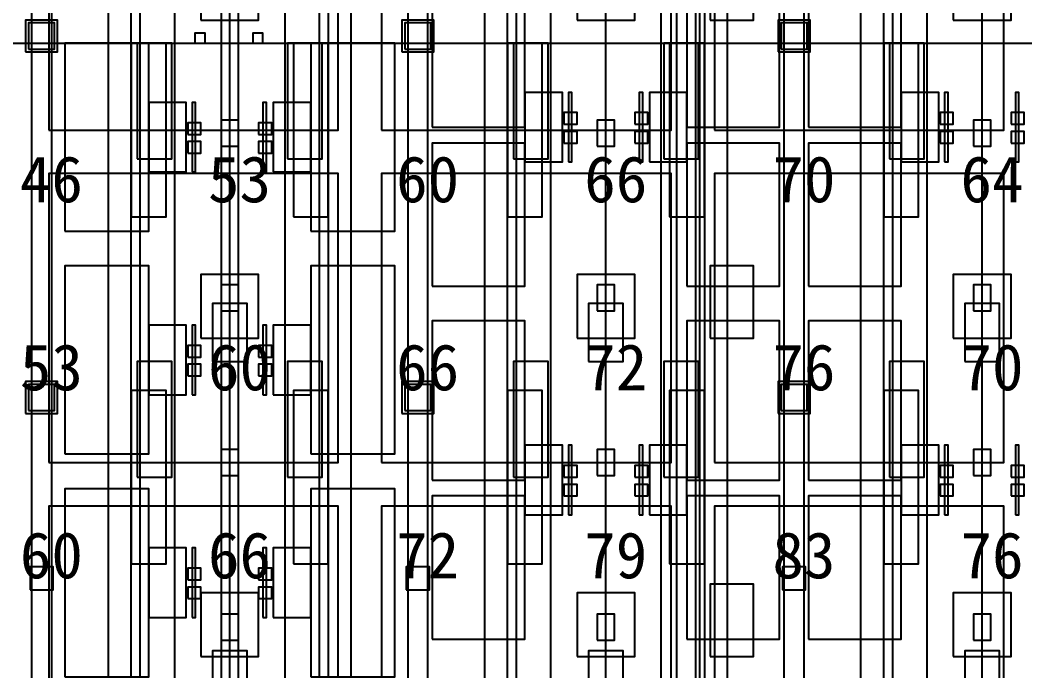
# Model space of a CAD drawing. Header units: metres. Extents: x -1640 to 1560, y -268 to 2338.
# Drawn here: x -425.49 to -390.77, y 2075.3 to 2097.8 of the extents above; entities that cross this region are included whole.
import ezdxf

# ---------------------------------------------------------------- set-up
doc = ezdxf.new("R2010")
doc.units = ezdxf.units.M
for name, color, linetype in [('1F_CHL', 4, 'Continuous'), ('1F_PUMP', 2, 'Continuous'), ('1F_SCR', 3, 'Continuous'), ('1F_STRUCT_COLUMN', 8, 'Continuous'), ('2F_CSF_LATERAL_RACK_CONCEPT', 9, 'Continuous'), ('2F_RFG', 5, 'Continuous'), ('2F_STRUCT_COLUMN', 8, 'Continuous'), ('2F_VMB', 6, 'Continuous'), ('3F_CLEANROOM_OVERHEAD_PIPE_DUCT_CONCEPT', 9, 'Continuous'), ('3F_CVD', 3, 'Continuous'), ('3F_EHS_EGRESS_DIST_M', 2, 'Continuous'), ('3F_FOUP', 5, 'Continuous'), ('3F_OHT', 9, 'Continuous'), ('3F_OHTV', 1, 'Continuous'), ('3F_PHOTO', 1, 'Continuous'), ('3F_STRUCT_COLUMN', 8, 'Continuous'), ('3F_TBAR', 6, 'Continuous'), ('4F_FFU', 1, 'Continuous'), ('4F_STRUCT_PLENUM_TRUSS_CONCEPT', 9, 'Continuous'), ('5F_CHL', 4, 'Continuous'), ('5F_PUMP', 2, 'Continuous'), ('5F_SCR', 3, 'Continuous'), ('5F_STRUCT_COLUMN', 8, 'Continuous'), ('6F_CSF_LATERAL_RACK_CONCEPT', 9, 'Continuous'), ('6F_RFG', 5, 'Continuous'), ('6F_STRUCT_COLUMN', 8, 'Continuous'), ('6F_VMB', 6, 'Continuous'), ('7F_CLEANROOM_OVERHEAD_PIPE_DUCT_CONCEPT', 9, 'Continuous'), ('7F_CVD', 3, 'Continuous'), ('7F_EHS_EGRESS_DIST_M', 2, 'Continuous'), ('7F_FOUP', 5, 'Continuous'), ('7F_OHT', 9, 'Continuous'), ('7F_OHTV', 1, 'Continuous'), ('7F_PHOTO', 1, 'Continuous'), ('7F_STRUCT_COLUMN', 8, 'Continuous'), ('7F_TBAR', 6, 'Continuous'), ('8F_FFU', 1, 'Continuous'), ('8F_STRUCT_PLENUM_TRUSS_CONCEPT', 9, 'Continuous'), ('EHS_GAS_SUPPLY', 3, 'Continuous'), ('EHS_PROCESS_EXHAUST', 1, 'Continuous'), ('EHS_TREATED_EXHAUST', 30, 'Continuous'), ('UTIL_GAS.SPEC_CONCEPT', 3, 'Continuous'), ('UTIL_PCW.R_CONCEPT', 1, 'Continuous'), ('UTIL_PCW.S_CONCEPT', 6, 'Continuous')]:
    doc.layers.add(name, color=color, linetype=linetype)

msp = doc.modelspace()

# ---------------------------------------------------------------- linework, layer by layer
at = {"layer": '1F_CHL'}
for points in [[(-401.65, 2097.8), (-400.15, 2097.8), (-400.15, 2100.3), (-401.65, 2100.3)], [(-401.65, 2086.8), (-400.15, 2086.8), (-400.15, 2089.3), (-401.65, 2089.3)], [(-401.65, 2075.8), (-400.15, 2075.8), (-400.15, 2078.3), (-401.65, 2078.3)]]:
    msp.add_lwpolyline(points, close=True, dxfattribs=at)
at = {"layer": '1F_PUMP'}
for points in [[(-421.45, 2093), (-420.25, 2093), (-420.25, 2097), (-421.45, 2097)], [(-416.25, 2093), (-415.05, 2093), (-415.05, 2097), (-416.25, 2097)], [(-408.45, 2093), (-407.25, 2093), (-407.25, 2097), (-408.45, 2097)], [(-403.25, 2093), (-402.05, 2093), (-402.05, 2097), (-403.25, 2097)], [(-395.45, 2093), (-394.25, 2093), (-394.25, 2097), (-395.45, 2097)], [(-421.45, 2082), (-420.25, 2082), (-420.25, 2086), (-421.45, 2086)], [(-416.25, 2082), (-415.05, 2082), (-415.05, 2086), (-416.25, 2086)], [(-408.45, 2082), (-407.25, 2082), (-407.25, 2086), (-408.45, 2086)], [(-403.25, 2082), (-402.05, 2082), (-402.05, 2086), (-403.25, 2086)], [(-395.45, 2082), (-394.25, 2082), (-394.25, 2086), (-395.45, 2086)]]:
    msp.add_lwpolyline(points, close=True, dxfattribs=at)
at = {"layer": '1F_SCR'}
for points in [[(-419.25, 2097.8), (-417.25, 2097.8), (-417.25, 2100), (-419.25, 2100)], [(-406.25, 2097.8), (-404.25, 2097.8), (-404.25, 2100), (-406.25, 2100)], [(-393.25, 2097.8), (-391.25, 2097.8), (-391.25, 2100), (-393.25, 2100)], [(-419.25, 2086.8), (-417.25, 2086.8), (-417.25, 2089), (-419.25, 2089)], [(-406.25, 2086.8), (-404.25, 2086.8), (-404.25, 2089), (-406.25, 2089)], [(-393.25, 2086.8), (-391.25, 2086.8), (-391.25, 2089), (-393.25, 2089)], [(-419.25, 2075.8), (-417.25, 2075.8), (-417.25, 2078), (-419.25, 2078)], [(-406.25, 2075.8), (-404.25, 2075.8), (-404.25, 2078), (-406.25, 2078)], [(-393.25, 2075.8), (-391.25, 2075.8), (-391.25, 2078), (-393.25, 2078)]]:
    msp.add_lwpolyline(points, close=True, dxfattribs=at)
at = {"layer": '1F_STRUCT_COLUMN'}
for points in [[(-425.3, 2096.7), (-424.2, 2096.7), (-424.2, 2097.8), (-425.3, 2097.8)], [(-412.3, 2096.7), (-411.2, 2096.7), (-411.2, 2097.8), (-412.3, 2097.8)], [(-399.3, 2096.7), (-398.2, 2096.7), (-398.2, 2097.8), (-399.3, 2097.8)], [(-425.3, 2084.2), (-424.2, 2084.2), (-424.2, 2085.3), (-425.3, 2085.3)], [(-412.3, 2084.2), (-411.2, 2084.2), (-411.2, 2085.3), (-412.3, 2085.3)], [(-399.3, 2084.2), (-398.2, 2084.2), (-398.2, 2085.3), (-399.3, 2085.3)]]:
    msp.add_lwpolyline(points, close=True, dxfattribs=at)
at = {"layer": '2F_CSF_LATERAL_RACK_CONCEPT'}
for points in [[(-422.45, 1970), (-421.65, 1970), (-421.65, 2113), (-422.45, 2113)], [(-414.85, 1970), (-414.05, 1970), (-414.05, 2113), (-414.85, 2113)], [(-409.45, 1970), (-408.65, 1970), (-408.65, 2113), (-409.45, 2113)], [(-401.85, 1970), (-401.05, 1970), (-401.05, 2113), (-401.85, 2113)], [(-396.45, 1970), (-395.65, 1970), (-395.65, 2113), (-396.45, 2113)]]:
    msp.add_lwpolyline(points, close=True, dxfattribs=at)
at = {"layer": '2F_RFG'}
for points in [[(-421.65, 2091), (-420.45, 2091), (-420.45, 2097), (-421.65, 2097)], [(-416.05, 2091), (-414.85, 2091), (-414.85, 2097), (-416.05, 2097)], [(-408.65, 2091), (-407.45, 2091), (-407.45, 2097), (-408.65, 2097)], [(-403.05, 2091), (-401.85, 2091), (-401.85, 2097), (-403.05, 2097)], [(-395.65, 2091), (-394.45, 2091), (-394.45, 2097), (-395.65, 2097)], [(-421.65, 2079), (-420.45, 2079), (-420.45, 2085), (-421.65, 2085)], [(-416.05, 2079), (-414.85, 2079), (-414.85, 2085), (-416.05, 2085)], [(-408.65, 2079), (-407.45, 2079), (-407.45, 2085), (-408.65, 2085)], [(-403.05, 2079), (-401.85, 2079), (-401.85, 2085), (-403.05, 2085)], [(-395.65, 2079), (-394.45, 2079), (-394.45, 2085), (-395.65, 2085)]]:
    msp.add_lwpolyline(points, close=True, dxfattribs=at)
at = {"layer": '2F_STRUCT_COLUMN'}
for points in [[(-425.2, 2096.8), (-424.3, 2096.8), (-424.3, 2097.7), (-425.2, 2097.7)], [(-412.2, 2096.8), (-411.3, 2096.8), (-411.3, 2097.7), (-412.2, 2097.7)], [(-399.2, 2096.8), (-398.3, 2096.8), (-398.3, 2097.7), (-399.2, 2097.7)], [(-425.2, 2084.3), (-424.3, 2084.3), (-424.3, 2085.2), (-425.2, 2085.2)], [(-412.2, 2084.3), (-411.3, 2084.3), (-411.3, 2085.2), (-412.2, 2085.2)], [(-399.2, 2084.3), (-398.3, 2084.3), (-398.3, 2085.2), (-399.2, 2085.2)]]:
    msp.add_lwpolyline(points, close=True, dxfattribs=at)
at = {"layer": '2F_VMB'}
for points in [[(-418.85, 2086), (-417.65, 2086), (-417.65, 2088), (-418.85, 2088)], [(-405.85, 2086), (-404.65, 2086), (-404.65, 2088), (-405.85, 2088)], [(-392.85, 2086), (-391.65, 2086), (-391.65, 2088), (-392.85, 2088)], [(-418.85, 2074), (-417.65, 2074), (-417.65, 2076), (-418.85, 2076)], [(-405.85, 2074), (-404.65, 2074), (-404.65, 2076), (-405.85, 2076)], [(-392.85, 2074), (-391.65, 2074), (-391.65, 2076), (-392.85, 2076)]]:
    msp.add_lwpolyline(points, close=True, dxfattribs=at)
at = {"layer": '3F_CLEANROOM_OVERHEAD_PIPE_DUCT_CONCEPT'}
for points in [[(-421.35, 1969), (-420.15, 1969), (-420.15, 2114), (-421.35, 2114)], [(-416.35, 1969), (-415.15, 1969), (-415.15, 2114), (-416.35, 2114)], [(-408.35, 1969), (-407.15, 1969), (-407.15, 2114), (-408.35, 2114)], [(-403.35, 1969), (-402.15, 1969), (-402.15, 2114), (-403.35, 2114)], [(-395.35, 1969), (-394.15, 1969), (-394.15, 2114), (-395.35, 2114)]]:
    msp.add_lwpolyline(points, close=True, dxfattribs=at)
at = {"layer": '3F_CVD'}
for points in [[(-423.95, 2090.5), (-421.05, 2090.5), (-421.05, 2097), (-423.95, 2097)], [(-415.45, 2090.5), (-412.55, 2090.5), (-412.55, 2097), (-415.45, 2097)], [(-421.05, 2092.55), (-419.75, 2092.55), (-419.75, 2094.95), (-421.05, 2094.95)], [(-416.75, 2092.55), (-415.45, 2092.55), (-415.45, 2094.95), (-416.75, 2094.95)], [(-423.95, 2082.8), (-421.05, 2082.8), (-421.05, 2089.3), (-423.95, 2089.3)], [(-415.45, 2082.8), (-412.55, 2082.8), (-412.55, 2089.3), (-415.45, 2089.3)], [(-421.05, 2084.85), (-419.75, 2084.85), (-419.75, 2087.25), (-421.05, 2087.25)], [(-416.75, 2084.85), (-415.45, 2084.85), (-415.45, 2087.25), (-416.75, 2087.25)], [(-423.95, 2075.1), (-421.05, 2075.1), (-421.05, 2081.6), (-423.95, 2081.6)], [(-415.45, 2075.1), (-412.55, 2075.1), (-412.55, 2081.6), (-415.45, 2081.6)], [(-421.05, 2077.15), (-419.75, 2077.15), (-419.75, 2079.55), (-421.05, 2079.55)], [(-416.75, 2077.15), (-415.45, 2077.15), (-415.45, 2079.55), (-416.75, 2079.55)]]:
    msp.add_lwpolyline(points, close=True, dxfattribs=at)
at = {"layer": '3F_FOUP'}
for points in [[(-406.7, 2094.2), (-406.25, 2094.2), (-406.25, 2094.6), (-406.7, 2094.6)], [(-404.25, 2094.2), (-403.8, 2094.2), (-403.8, 2094.6), (-404.25, 2094.6)], [(-393.7, 2094.2), (-393.25, 2094.2), (-393.25, 2094.6), (-393.7, 2094.6)], [(-391.25, 2094.2), (-390.8, 2094.2), (-390.8, 2094.6), (-391.25, 2094.6)], [(-419.7, 2093.85), (-419.25, 2093.85), (-419.25, 2094.25), (-419.7, 2094.25)], [(-417.25, 2093.85), (-416.8, 2093.85), (-416.8, 2094.25), (-417.25, 2094.25)], [(-406.7, 2093.55), (-406.25, 2093.55), (-406.25, 2093.95), (-406.7, 2093.95)], [(-404.25, 2093.55), (-403.8, 2093.55), (-403.8, 2093.95), (-404.25, 2093.95)], [(-393.7, 2093.55), (-393.25, 2093.55), (-393.25, 2093.95), (-393.7, 2093.95)], [(-391.25, 2093.55), (-390.8, 2093.55), (-390.8, 2093.95), (-391.25, 2093.95)], [(-419.7, 2093.2), (-419.25, 2093.2), (-419.25, 2093.6), (-419.7, 2093.6)], [(-417.25, 2093.2), (-416.8, 2093.2), (-416.8, 2093.6), (-417.25, 2093.6)], [(-419.7, 2086.15), (-419.25, 2086.15), (-419.25, 2086.55), (-419.7, 2086.55)], [(-417.25, 2086.15), (-416.8, 2086.15), (-416.8, 2086.55), (-417.25, 2086.55)], [(-419.7, 2085.5), (-419.25, 2085.5), (-419.25, 2085.9), (-419.7, 2085.9)], [(-417.25, 2085.5), (-416.8, 2085.5), (-416.8, 2085.9), (-417.25, 2085.9)], [(-406.7, 2082), (-406.25, 2082), (-406.25, 2082.4), (-406.7, 2082.4)], [(-404.25, 2082), (-403.8, 2082), (-403.8, 2082.4), (-404.25, 2082.4)], [(-393.7, 2082), (-393.25, 2082), (-393.25, 2082.4), (-393.7, 2082.4)], [(-391.25, 2082), (-390.8, 2082), (-390.8, 2082.4), (-391.25, 2082.4)], [(-406.7, 2081.35), (-406.25, 2081.35), (-406.25, 2081.75), (-406.7, 2081.75)], [(-404.25, 2081.35), (-403.8, 2081.35), (-403.8, 2081.75), (-404.25, 2081.75)], [(-393.7, 2081.35), (-393.25, 2081.35), (-393.25, 2081.75), (-393.7, 2081.75)], [(-391.25, 2081.35), (-390.8, 2081.35), (-390.8, 2081.75), (-391.25, 2081.75)], [(-419.7, 2078.45), (-419.25, 2078.45), (-419.25, 2078.85), (-419.7, 2078.85)], [(-417.25, 2078.45), (-416.8, 2078.45), (-416.8, 2078.85), (-417.25, 2078.85)], [(-419.7, 2077.8), (-419.25, 2077.8), (-419.25, 2078.2), (-419.7, 2078.2)], [(-417.25, 2077.8), (-416.8, 2077.8), (-416.8, 2078.2), (-417.25, 2078.2)]]:
    msp.add_lwpolyline(points, close=True, dxfattribs=at)
at = {"layer": '3F_OHT'}
for p, q in [((-418.25, 2045.5), (-418.25, 2114)), ((-405.25, 2045.5), (-405.25, 2114)), ((-392.25, 2045.5), (-392.25, 2114))]:
    msp.add_line(p, q, dxfattribs=at)
at = {"layer": '3F_OHTV'}
for points in [[(-418.55, 2093.44), (-417.95, 2093.44), (-417.95, 2094.34), (-418.55, 2094.34)], [(-405.55, 2093.44), (-404.95, 2093.44), (-404.95, 2094.34), (-405.55, 2094.34)], [(-392.55, 2093.44), (-391.95, 2093.44), (-391.95, 2094.34), (-392.55, 2094.34)], [(-418.55, 2087.75), (-417.95, 2087.75), (-417.95, 2088.65), (-418.55, 2088.65)], [(-405.55, 2087.75), (-404.95, 2087.75), (-404.95, 2088.65), (-405.55, 2088.65)], [(-392.55, 2087.75), (-391.95, 2087.75), (-391.95, 2088.65), (-392.55, 2088.65)], [(-418.55, 2082.05), (-417.95, 2082.05), (-417.95, 2082.95), (-418.55, 2082.95)], [(-405.55, 2082.05), (-404.95, 2082.05), (-404.95, 2082.95), (-405.55, 2082.95)], [(-392.55, 2082.05), (-391.95, 2082.05), (-391.95, 2082.95), (-392.55, 2082.95)], [(-418.55, 2076.36), (-417.95, 2076.36), (-417.95, 2077.26), (-418.55, 2077.26)], [(-405.55, 2076.36), (-404.95, 2076.36), (-404.95, 2077.26), (-405.55, 2077.26)], [(-392.55, 2076.36), (-391.95, 2076.36), (-391.95, 2077.26), (-392.55, 2077.26)]]:
    msp.add_lwpolyline(points, close=True, dxfattribs=at)
at = {"layer": '3F_PHOTO'}
for points in [[(-411.25, 2094.1), (-408.05, 2094.1), (-408.05, 2099.6), (-411.25, 2099.6)], [(-402.45, 2094.1), (-399.25, 2094.1), (-399.25, 2099.6), (-402.45, 2099.6)], [(-398.25, 2094.1), (-395.05, 2094.1), (-395.05, 2099.6), (-398.25, 2099.6)], [(-408.05, 2092.9), (-406.75, 2092.9), (-406.75, 2095.3), (-408.05, 2095.3)], [(-403.75, 2092.9), (-402.45, 2092.9), (-402.45, 2095.3), (-403.75, 2095.3)], [(-395.05, 2092.9), (-393.75, 2092.9), (-393.75, 2095.3), (-395.05, 2095.3)], [(-411.25, 2088.6), (-408.05, 2088.6), (-408.05, 2093.55), (-411.25, 2093.55)], [(-402.45, 2088.6), (-399.25, 2088.6), (-399.25, 2093.55), (-402.45, 2093.55)], [(-398.25, 2088.6), (-395.05, 2088.6), (-395.05, 2093.55), (-398.25, 2093.55)], [(-411.25, 2081.9), (-408.05, 2081.9), (-408.05, 2087.4), (-411.25, 2087.4)], [(-402.45, 2081.9), (-399.25, 2081.9), (-399.25, 2087.4), (-402.45, 2087.4)], [(-398.25, 2081.9), (-395.05, 2081.9), (-395.05, 2087.4), (-398.25, 2087.4)], [(-408.05, 2080.7), (-406.75, 2080.7), (-406.75, 2083.1), (-408.05, 2083.1)], [(-403.75, 2080.7), (-402.45, 2080.7), (-402.45, 2083.1), (-403.75, 2083.1)], [(-395.05, 2080.7), (-393.75, 2080.7), (-393.75, 2083.1), (-395.05, 2083.1)], [(-411.25, 2076.4), (-408.05, 2076.4), (-408.05, 2081.35), (-411.25, 2081.35)], [(-402.45, 2076.4), (-399.25, 2076.4), (-399.25, 2081.35), (-402.45, 2081.35)], [(-398.25, 2076.4), (-395.05, 2076.4), (-395.05, 2081.35), (-398.25, 2081.35)]]:
    msp.add_lwpolyline(points, close=True, dxfattribs=at)
at = {"layer": '3F_STRUCT_COLUMN'}
for points in [[(-425.15, 2078.1), (-424.35, 2078.1), (-424.35, 2078.9), (-425.15, 2078.9)], [(-412.15, 2078.1), (-411.35, 2078.1), (-411.35, 2078.9), (-412.15, 2078.9)], [(-399.15, 2078.1), (-398.35, 2078.1), (-398.35, 2078.9), (-399.15, 2078.9)]]:
    msp.add_lwpolyline(points, close=True, dxfattribs=at)
at = {"layer": '3F_TBAR'}
for points in [[(-406.55, 2092.9), (-406.43, 2092.9), (-406.43, 2095.3), (-406.55, 2095.3)], [(-404.1, 2092.9), (-403.98, 2092.9), (-403.98, 2095.3), (-404.1, 2095.3)], [(-393.55, 2092.9), (-393.43, 2092.9), (-393.43, 2095.3), (-393.55, 2095.3)], [(-391.1, 2092.9), (-390.98, 2092.9), (-390.98, 2095.3), (-391.1, 2095.3)], [(-419.55, 2092.55), (-419.43, 2092.55), (-419.43, 2094.95), (-419.55, 2094.95)], [(-417.1, 2092.55), (-416.98, 2092.55), (-416.98, 2094.95), (-417.1, 2094.95)], [(-419.55, 2084.85), (-419.43, 2084.85), (-419.43, 2087.25), (-419.55, 2087.25)], [(-417.1, 2084.85), (-416.98, 2084.85), (-416.98, 2087.25), (-417.1, 2087.25)], [(-406.55, 2080.7), (-406.43, 2080.7), (-406.43, 2083.1), (-406.55, 2083.1)], [(-404.1, 2080.7), (-403.98, 2080.7), (-403.98, 2083.1), (-404.1, 2083.1)], [(-393.55, 2080.7), (-393.43, 2080.7), (-393.43, 2083.1), (-393.55, 2083.1)], [(-391.1, 2080.7), (-390.98, 2080.7), (-390.98, 2083.1), (-391.1, 2083.1)], [(-419.55, 2077.15), (-419.43, 2077.15), (-419.43, 2079.55), (-419.55, 2079.55)], [(-417.1, 2077.15), (-416.98, 2077.15), (-416.98, 2079.55), (-417.1, 2079.55)]]:
    msp.add_lwpolyline(points, close=True, dxfattribs=at)
at = {"layer": '4F_FFU'}
for points in [[(-424.5, 2094), (-414.5, 2094), (-414.5, 2104), (-424.5, 2104)], [(-413, 2094), (-403, 2094), (-403, 2104), (-413, 2104)], [(-401.5, 2094), (-391.5, 2094), (-391.5, 2104), (-401.5, 2104)], [(-424.5, 2082.5), (-414.5, 2082.5), (-414.5, 2092.5), (-424.5, 2092.5)], [(-413, 2082.5), (-403, 2082.5), (-403, 2092.5), (-413, 2092.5)], [(-401.5, 2082.5), (-391.5, 2082.5), (-391.5, 2092.5), (-401.5, 2092.5)], [(-424.5, 2071), (-414.5, 2071), (-414.5, 2081), (-424.5, 2081)], [(-413, 2071), (-403, 2071), (-403, 2081), (-413, 2081)], [(-401.5, 2071), (-391.5, 2071), (-391.5, 2081), (-401.5, 2081)]]:
    msp.add_lwpolyline(points, close=True, dxfattribs=at)
at = {"layer": '4F_STRUCT_PLENUM_TRUSS_CONCEPT'}
for points in [[(-425.1, 1966), (-424.4, 1966), (-424.4, 2117), (-425.1, 2117)], [(-412.1, 1966), (-411.4, 1966), (-411.4, 2117), (-412.1, 2117)], [(-399.1, 1966), (-398.4, 1966), (-398.4, 2117), (-399.1, 2117)]]:
    msp.add_lwpolyline(points, close=True, dxfattribs=at)
at = {"layer": '5F_CHL'}
for points in [[(-401.65, 2097.8), (-400.15, 2097.8), (-400.15, 2100.3), (-401.65, 2100.3)], [(-401.65, 2086.8), (-400.15, 2086.8), (-400.15, 2089.3), (-401.65, 2089.3)], [(-401.65, 2075.8), (-400.15, 2075.8), (-400.15, 2078.3), (-401.65, 2078.3)]]:
    msp.add_lwpolyline(points, close=True, dxfattribs=at)
at = {"layer": '5F_PUMP'}
for points in [[(-421.45, 2093), (-420.25, 2093), (-420.25, 2097), (-421.45, 2097)], [(-416.25, 2093), (-415.05, 2093), (-415.05, 2097), (-416.25, 2097)], [(-408.45, 2093), (-407.25, 2093), (-407.25, 2097), (-408.45, 2097)], [(-403.25, 2093), (-402.05, 2093), (-402.05, 2097), (-403.25, 2097)], [(-395.45, 2093), (-394.25, 2093), (-394.25, 2097), (-395.45, 2097)], [(-421.45, 2082), (-420.25, 2082), (-420.25, 2086), (-421.45, 2086)], [(-416.25, 2082), (-415.05, 2082), (-415.05, 2086), (-416.25, 2086)], [(-408.45, 2082), (-407.25, 2082), (-407.25, 2086), (-408.45, 2086)], [(-403.25, 2082), (-402.05, 2082), (-402.05, 2086), (-403.25, 2086)], [(-395.45, 2082), (-394.25, 2082), (-394.25, 2086), (-395.45, 2086)]]:
    msp.add_lwpolyline(points, close=True, dxfattribs=at)
at = {"layer": '5F_SCR'}
for points in [[(-419.25, 2097.8), (-417.25, 2097.8), (-417.25, 2100), (-419.25, 2100)], [(-406.25, 2097.8), (-404.25, 2097.8), (-404.25, 2100), (-406.25, 2100)], [(-393.25, 2097.8), (-391.25, 2097.8), (-391.25, 2100), (-393.25, 2100)], [(-419.25, 2086.8), (-417.25, 2086.8), (-417.25, 2089), (-419.25, 2089)], [(-406.25, 2086.8), (-404.25, 2086.8), (-404.25, 2089), (-406.25, 2089)], [(-393.25, 2086.8), (-391.25, 2086.8), (-391.25, 2089), (-393.25, 2089)], [(-419.25, 2075.8), (-417.25, 2075.8), (-417.25, 2078), (-419.25, 2078)], [(-406.25, 2075.8), (-404.25, 2075.8), (-404.25, 2078), (-406.25, 2078)], [(-393.25, 2075.8), (-391.25, 2075.8), (-391.25, 2078), (-393.25, 2078)]]:
    msp.add_lwpolyline(points, close=True, dxfattribs=at)
at = {"layer": '5F_STRUCT_COLUMN'}
for points in [[(-425.3, 2096.7), (-424.2, 2096.7), (-424.2, 2097.8), (-425.3, 2097.8)], [(-412.3, 2096.7), (-411.2, 2096.7), (-411.2, 2097.8), (-412.3, 2097.8)], [(-399.3, 2096.7), (-398.2, 2096.7), (-398.2, 2097.8), (-399.3, 2097.8)], [(-425.3, 2084.2), (-424.2, 2084.2), (-424.2, 2085.3), (-425.3, 2085.3)], [(-412.3, 2084.2), (-411.2, 2084.2), (-411.2, 2085.3), (-412.3, 2085.3)], [(-399.3, 2084.2), (-398.2, 2084.2), (-398.2, 2085.3), (-399.3, 2085.3)]]:
    msp.add_lwpolyline(points, close=True, dxfattribs=at)
at = {"layer": '6F_CSF_LATERAL_RACK_CONCEPT'}
for points in [[(-422.45, 1970), (-421.65, 1970), (-421.65, 2113), (-422.45, 2113)], [(-414.85, 1970), (-414.05, 1970), (-414.05, 2113), (-414.85, 2113)], [(-409.45, 1970), (-408.65, 1970), (-408.65, 2113), (-409.45, 2113)], [(-401.85, 1970), (-401.05, 1970), (-401.05, 2113), (-401.85, 2113)], [(-396.45, 1970), (-395.65, 1970), (-395.65, 2113), (-396.45, 2113)]]:
    msp.add_lwpolyline(points, close=True, dxfattribs=at)
at = {"layer": '6F_RFG'}
for points in [[(-421.65, 2091), (-420.45, 2091), (-420.45, 2097), (-421.65, 2097)], [(-416.05, 2091), (-414.85, 2091), (-414.85, 2097), (-416.05, 2097)], [(-408.65, 2091), (-407.45, 2091), (-407.45, 2097), (-408.65, 2097)], [(-403.05, 2091), (-401.85, 2091), (-401.85, 2097), (-403.05, 2097)], [(-395.65, 2091), (-394.45, 2091), (-394.45, 2097), (-395.65, 2097)], [(-421.65, 2079), (-420.45, 2079), (-420.45, 2085), (-421.65, 2085)], [(-416.05, 2079), (-414.85, 2079), (-414.85, 2085), (-416.05, 2085)], [(-408.65, 2079), (-407.45, 2079), (-407.45, 2085), (-408.65, 2085)], [(-403.05, 2079), (-401.85, 2079), (-401.85, 2085), (-403.05, 2085)], [(-395.65, 2079), (-394.45, 2079), (-394.45, 2085), (-395.65, 2085)]]:
    msp.add_lwpolyline(points, close=True, dxfattribs=at)
at = {"layer": '6F_STRUCT_COLUMN'}
for points in [[(-425.2, 2096.8), (-424.3, 2096.8), (-424.3, 2097.7), (-425.2, 2097.7)], [(-412.2, 2096.8), (-411.3, 2096.8), (-411.3, 2097.7), (-412.2, 2097.7)], [(-399.2, 2096.8), (-398.3, 2096.8), (-398.3, 2097.7), (-399.2, 2097.7)], [(-425.2, 2084.3), (-424.3, 2084.3), (-424.3, 2085.2), (-425.2, 2085.2)], [(-412.2, 2084.3), (-411.3, 2084.3), (-411.3, 2085.2), (-412.2, 2085.2)], [(-399.2, 2084.3), (-398.3, 2084.3), (-398.3, 2085.2), (-399.2, 2085.2)]]:
    msp.add_lwpolyline(points, close=True, dxfattribs=at)
at = {"layer": '6F_VMB'}
for points in [[(-418.85, 2086), (-417.65, 2086), (-417.65, 2088), (-418.85, 2088)], [(-405.85, 2086), (-404.65, 2086), (-404.65, 2088), (-405.85, 2088)], [(-392.85, 2086), (-391.65, 2086), (-391.65, 2088), (-392.85, 2088)], [(-418.85, 2074), (-417.65, 2074), (-417.65, 2076), (-418.85, 2076)], [(-405.85, 2074), (-404.65, 2074), (-404.65, 2076), (-405.85, 2076)], [(-392.85, 2074), (-391.65, 2074), (-391.65, 2076), (-392.85, 2076)]]:
    msp.add_lwpolyline(points, close=True, dxfattribs=at)
at = {"layer": '7F_CLEANROOM_OVERHEAD_PIPE_DUCT_CONCEPT'}
for points in [[(-421.35, 1969), (-420.15, 1969), (-420.15, 2114), (-421.35, 2114)], [(-416.35, 1969), (-415.15, 1969), (-415.15, 2114), (-416.35, 2114)], [(-408.35, 1969), (-407.15, 1969), (-407.15, 2114), (-408.35, 2114)], [(-403.35, 1969), (-402.15, 1969), (-402.15, 2114), (-403.35, 2114)], [(-395.35, 1969), (-394.15, 1969), (-394.15, 2114), (-395.35, 2114)]]:
    msp.add_lwpolyline(points, close=True, dxfattribs=at)
at = {"layer": '7F_CVD'}
for points in [[(-423.95, 2090.5), (-421.05, 2090.5), (-421.05, 2097), (-423.95, 2097)], [(-415.45, 2090.5), (-412.55, 2090.5), (-412.55, 2097), (-415.45, 2097)], [(-421.05, 2092.55), (-419.75, 2092.55), (-419.75, 2094.95), (-421.05, 2094.95)], [(-416.75, 2092.55), (-415.45, 2092.55), (-415.45, 2094.95), (-416.75, 2094.95)], [(-423.95, 2082.8), (-421.05, 2082.8), (-421.05, 2089.3), (-423.95, 2089.3)], [(-415.45, 2082.8), (-412.55, 2082.8), (-412.55, 2089.3), (-415.45, 2089.3)], [(-421.05, 2084.85), (-419.75, 2084.85), (-419.75, 2087.25), (-421.05, 2087.25)], [(-416.75, 2084.85), (-415.45, 2084.85), (-415.45, 2087.25), (-416.75, 2087.25)], [(-423.95, 2075.1), (-421.05, 2075.1), (-421.05, 2081.6), (-423.95, 2081.6)], [(-415.45, 2075.1), (-412.55, 2075.1), (-412.55, 2081.6), (-415.45, 2081.6)], [(-421.05, 2077.15), (-419.75, 2077.15), (-419.75, 2079.55), (-421.05, 2079.55)], [(-416.75, 2077.15), (-415.45, 2077.15), (-415.45, 2079.55), (-416.75, 2079.55)]]:
    msp.add_lwpolyline(points, close=True, dxfattribs=at)
at = {"layer": '7F_FOUP'}
for points in [[(-406.7, 2094.2), (-406.25, 2094.2), (-406.25, 2094.6), (-406.7, 2094.6)], [(-404.25, 2094.2), (-403.8, 2094.2), (-403.8, 2094.6), (-404.25, 2094.6)], [(-393.7, 2094.2), (-393.25, 2094.2), (-393.25, 2094.6), (-393.7, 2094.6)], [(-391.25, 2094.2), (-390.8, 2094.2), (-390.8, 2094.6), (-391.25, 2094.6)], [(-419.7, 2093.85), (-419.25, 2093.85), (-419.25, 2094.25), (-419.7, 2094.25)], [(-417.25, 2093.85), (-416.8, 2093.85), (-416.8, 2094.25), (-417.25, 2094.25)], [(-406.7, 2093.55), (-406.25, 2093.55), (-406.25, 2093.95), (-406.7, 2093.95)], [(-404.25, 2093.55), (-403.8, 2093.55), (-403.8, 2093.95), (-404.25, 2093.95)], [(-393.7, 2093.55), (-393.25, 2093.55), (-393.25, 2093.95), (-393.7, 2093.95)], [(-391.25, 2093.55), (-390.8, 2093.55), (-390.8, 2093.95), (-391.25, 2093.95)], [(-419.7, 2093.2), (-419.25, 2093.2), (-419.25, 2093.6), (-419.7, 2093.6)], [(-417.25, 2093.2), (-416.8, 2093.2), (-416.8, 2093.6), (-417.25, 2093.6)], [(-419.7, 2086.15), (-419.25, 2086.15), (-419.25, 2086.55), (-419.7, 2086.55)], [(-417.25, 2086.15), (-416.8, 2086.15), (-416.8, 2086.55), (-417.25, 2086.55)], [(-419.7, 2085.5), (-419.25, 2085.5), (-419.25, 2085.9), (-419.7, 2085.9)], [(-417.25, 2085.5), (-416.8, 2085.5), (-416.8, 2085.9), (-417.25, 2085.9)], [(-406.7, 2082), (-406.25, 2082), (-406.25, 2082.4), (-406.7, 2082.4)], [(-404.25, 2082), (-403.8, 2082), (-403.8, 2082.4), (-404.25, 2082.4)], [(-393.7, 2082), (-393.25, 2082), (-393.25, 2082.4), (-393.7, 2082.4)], [(-391.25, 2082), (-390.8, 2082), (-390.8, 2082.4), (-391.25, 2082.4)], [(-406.7, 2081.35), (-406.25, 2081.35), (-406.25, 2081.75), (-406.7, 2081.75)], [(-404.25, 2081.35), (-403.8, 2081.35), (-403.8, 2081.75), (-404.25, 2081.75)], [(-393.7, 2081.35), (-393.25, 2081.35), (-393.25, 2081.75), (-393.7, 2081.75)], [(-391.25, 2081.35), (-390.8, 2081.35), (-390.8, 2081.75), (-391.25, 2081.75)], [(-419.7, 2078.45), (-419.25, 2078.45), (-419.25, 2078.85), (-419.7, 2078.85)], [(-417.25, 2078.45), (-416.8, 2078.45), (-416.8, 2078.85), (-417.25, 2078.85)], [(-419.7, 2077.8), (-419.25, 2077.8), (-419.25, 2078.2), (-419.7, 2078.2)], [(-417.25, 2077.8), (-416.8, 2077.8), (-416.8, 2078.2), (-417.25, 2078.2)]]:
    msp.add_lwpolyline(points, close=True, dxfattribs=at)
at = {"layer": '7F_OHT'}
for p, q in [((-418.25, 2045.5), (-418.25, 2114)), ((-405.25, 2045.5), (-405.25, 2114)), ((-392.25, 2045.5), (-392.25, 2114))]:
    msp.add_line(p, q, dxfattribs=at)
at = {"layer": '7F_OHTV'}
for points in [[(-418.55, 2093.44), (-417.95, 2093.44), (-417.95, 2094.34), (-418.55, 2094.34)], [(-405.55, 2093.44), (-404.95, 2093.44), (-404.95, 2094.34), (-405.55, 2094.34)], [(-392.55, 2093.44), (-391.95, 2093.44), (-391.95, 2094.34), (-392.55, 2094.34)], [(-418.55, 2087.75), (-417.95, 2087.75), (-417.95, 2088.65), (-418.55, 2088.65)], [(-405.55, 2087.75), (-404.95, 2087.75), (-404.95, 2088.65), (-405.55, 2088.65)], [(-392.55, 2087.75), (-391.95, 2087.75), (-391.95, 2088.65), (-392.55, 2088.65)], [(-418.55, 2082.05), (-417.95, 2082.05), (-417.95, 2082.95), (-418.55, 2082.95)], [(-405.55, 2082.05), (-404.95, 2082.05), (-404.95, 2082.95), (-405.55, 2082.95)], [(-392.55, 2082.05), (-391.95, 2082.05), (-391.95, 2082.95), (-392.55, 2082.95)], [(-418.55, 2076.36), (-417.95, 2076.36), (-417.95, 2077.26), (-418.55, 2077.26)], [(-405.55, 2076.36), (-404.95, 2076.36), (-404.95, 2077.26), (-405.55, 2077.26)], [(-392.55, 2076.36), (-391.95, 2076.36), (-391.95, 2077.26), (-392.55, 2077.26)]]:
    msp.add_lwpolyline(points, close=True, dxfattribs=at)
at = {"layer": '7F_PHOTO'}
for points in [[(-411.25, 2094.1), (-408.05, 2094.1), (-408.05, 2099.6), (-411.25, 2099.6)], [(-402.45, 2094.1), (-399.25, 2094.1), (-399.25, 2099.6), (-402.45, 2099.6)], [(-398.25, 2094.1), (-395.05, 2094.1), (-395.05, 2099.6), (-398.25, 2099.6)], [(-408.05, 2092.9), (-406.75, 2092.9), (-406.75, 2095.3), (-408.05, 2095.3)], [(-403.75, 2092.9), (-402.45, 2092.9), (-402.45, 2095.3), (-403.75, 2095.3)], [(-395.05, 2092.9), (-393.75, 2092.9), (-393.75, 2095.3), (-395.05, 2095.3)], [(-411.25, 2088.6), (-408.05, 2088.6), (-408.05, 2093.55), (-411.25, 2093.55)], [(-402.45, 2088.6), (-399.25, 2088.6), (-399.25, 2093.55), (-402.45, 2093.55)], [(-398.25, 2088.6), (-395.05, 2088.6), (-395.05, 2093.55), (-398.25, 2093.55)], [(-411.25, 2081.9), (-408.05, 2081.9), (-408.05, 2087.4), (-411.25, 2087.4)], [(-402.45, 2081.9), (-399.25, 2081.9), (-399.25, 2087.4), (-402.45, 2087.4)], [(-398.25, 2081.9), (-395.05, 2081.9), (-395.05, 2087.4), (-398.25, 2087.4)], [(-408.05, 2080.7), (-406.75, 2080.7), (-406.75, 2083.1), (-408.05, 2083.1)], [(-403.75, 2080.7), (-402.45, 2080.7), (-402.45, 2083.1), (-403.75, 2083.1)], [(-395.05, 2080.7), (-393.75, 2080.7), (-393.75, 2083.1), (-395.05, 2083.1)], [(-411.25, 2076.4), (-408.05, 2076.4), (-408.05, 2081.35), (-411.25, 2081.35)], [(-402.45, 2076.4), (-399.25, 2076.4), (-399.25, 2081.35), (-402.45, 2081.35)], [(-398.25, 2076.4), (-395.05, 2076.4), (-395.05, 2081.35), (-398.25, 2081.35)]]:
    msp.add_lwpolyline(points, close=True, dxfattribs=at)
at = {"layer": '7F_STRUCT_COLUMN'}
for points in [[(-425.15, 2078.1), (-424.35, 2078.1), (-424.35, 2078.9), (-425.15, 2078.9)], [(-412.15, 2078.1), (-411.35, 2078.1), (-411.35, 2078.9), (-412.15, 2078.9)], [(-399.15, 2078.1), (-398.35, 2078.1), (-398.35, 2078.9), (-399.15, 2078.9)]]:
    msp.add_lwpolyline(points, close=True, dxfattribs=at)
at = {"layer": '7F_TBAR'}
for points in [[(-406.55, 2092.9), (-406.43, 2092.9), (-406.43, 2095.3), (-406.55, 2095.3)], [(-404.1, 2092.9), (-403.98, 2092.9), (-403.98, 2095.3), (-404.1, 2095.3)], [(-393.55, 2092.9), (-393.43, 2092.9), (-393.43, 2095.3), (-393.55, 2095.3)], [(-391.1, 2092.9), (-390.98, 2092.9), (-390.98, 2095.3), (-391.1, 2095.3)], [(-419.55, 2092.55), (-419.43, 2092.55), (-419.43, 2094.95), (-419.55, 2094.95)], [(-417.1, 2092.55), (-416.98, 2092.55), (-416.98, 2094.95), (-417.1, 2094.95)], [(-419.55, 2084.85), (-419.43, 2084.85), (-419.43, 2087.25), (-419.55, 2087.25)], [(-417.1, 2084.85), (-416.98, 2084.85), (-416.98, 2087.25), (-417.1, 2087.25)], [(-406.55, 2080.7), (-406.43, 2080.7), (-406.43, 2083.1), (-406.55, 2083.1)], [(-404.1, 2080.7), (-403.98, 2080.7), (-403.98, 2083.1), (-404.1, 2083.1)], [(-393.55, 2080.7), (-393.43, 2080.7), (-393.43, 2083.1), (-393.55, 2083.1)], [(-391.1, 2080.7), (-390.98, 2080.7), (-390.98, 2083.1), (-391.1, 2083.1)], [(-419.55, 2077.15), (-419.43, 2077.15), (-419.43, 2079.55), (-419.55, 2079.55)], [(-417.1, 2077.15), (-416.98, 2077.15), (-416.98, 2079.55), (-417.1, 2079.55)]]:
    msp.add_lwpolyline(points, close=True, dxfattribs=at)
at = {"layer": '8F_FFU'}
for points in [[(-424.5, 2094), (-414.5, 2094), (-414.5, 2104), (-424.5, 2104)], [(-413, 2094), (-403, 2094), (-403, 2104), (-413, 2104)], [(-401.5, 2094), (-391.5, 2094), (-391.5, 2104), (-401.5, 2104)], [(-424.5, 2082.5), (-414.5, 2082.5), (-414.5, 2092.5), (-424.5, 2092.5)], [(-413, 2082.5), (-403, 2082.5), (-403, 2092.5), (-413, 2092.5)], [(-401.5, 2082.5), (-391.5, 2082.5), (-391.5, 2092.5), (-401.5, 2092.5)], [(-424.5, 2071), (-414.5, 2071), (-414.5, 2081), (-424.5, 2081)], [(-413, 2071), (-403, 2071), (-403, 2081), (-413, 2081)], [(-401.5, 2071), (-391.5, 2071), (-391.5, 2081), (-401.5, 2081)]]:
    msp.add_lwpolyline(points, close=True, dxfattribs=at)
at = {"layer": '8F_STRUCT_PLENUM_TRUSS_CONCEPT'}
for points in [[(-425.1, 1966), (-424.4, 1966), (-424.4, 2117), (-425.1, 2117)], [(-412.1, 1966), (-411.4, 1966), (-411.4, 2117), (-412.1, 2117)], [(-399.1, 1966), (-398.4, 1966), (-398.4, 2117), (-399.1, 2117)]]:
    msp.add_lwpolyline(points, close=True, dxfattribs=at)
at = {"layer": 'EHS_GAS_SUPPLY'}
msp.add_lwpolyline([(-417.45, 2097), (-417.1, 2097), (-417.1, 2097.35), (-417.45, 2097.35)], close=True, dxfattribs=at)
msp.add_lwpolyline([(-417.45, 2097), (-417.1, 2097), (-417.1, 2097.35), (-417.45, 2097.35)], close=True, dxfattribs=at)
at = {"layer": 'EHS_PROCESS_EXHAUST'}
msp.add_lwpolyline([(-419.45, 2097), (-419.1, 2097), (-419.1, 2097.35), (-419.45, 2097.35)], close=True, dxfattribs=at)
msp.add_lwpolyline([(-419.45, 2097), (-419.1, 2097), (-419.1, 2097.35), (-419.45, 2097.35)], close=True, dxfattribs=at)
at = {"layer": 'EHS_TREATED_EXHAUST'}
msp.add_lwpolyline([(-418.55, 1970), (-417.95, 1970), (-417.95, 2125), (-418.55, 2125)], close=True, dxfattribs=at)
msp.add_lwpolyline([(-418.55, 1970), (-417.95, 1970), (-417.95, 2125), (-418.55, 2125)], close=True, dxfattribs=at)
at = {"layer": 'UTIL_GAS.SPEC_CONCEPT'}
msp.add_line((-466.3, 2097), (-2.7, 2097), dxfattribs=at)
msp.add_line((-466.3, 2097), (-2.7, 2097), dxfattribs=at)
at = {"layer": 'UTIL_PCW.R_CONCEPT'}
msp.add_line((-402.005, 1971.78), (-402.005, 2111.23), dxfattribs=at)
msp.add_line((-402.005, 1971.78), (-402.005, 2111.23), dxfattribs=at)
at = {"layer": 'UTIL_PCW.S_CONCEPT'}
msp.add_line((-402.805, 1971.78), (-402.805, 2111.23), dxfattribs=at)
msp.add_line((-402.805, 1971.78), (-402.805, 2111.23), dxfattribs=at)

# ---------------------------------------------------------------- texts
at = {"layer": '3F_EHS_EGRESS_DIST_M'}
for s, p in [('46', (-425.5, 2091.5)), ('53', (-419, 2091.5)), ('60', (-412.5, 2091.5)), ('66', (-406, 2091.5)), ('70', (-399.5, 2091.5)), ('64', (-393, 2091.5)), ('53', (-425.5, 2085)), ('60', (-419, 2085)), ('66', (-412.5, 2085)), ('72', (-406, 2085)), ('76', (-399.5, 2085)), ('70', (-393, 2085)), ('60', (-425.5, 2078.5)), ('66', (-419, 2078.5)), ('72', (-412.5, 2078.5)), ('79', (-406, 2078.5)), ('83', (-399.5, 2078.5)), ('76', (-393, 2078.5))]:
    msp.add_text(s, height=1.6, dxfattribs=at).set_placement(p)
at = {"layer": '7F_EHS_EGRESS_DIST_M'}
for s, p in [('46', (-425.5, 2091.5)), ('53', (-419, 2091.5)), ('60', (-412.5, 2091.5)), ('66', (-406, 2091.5)), ('70', (-399.5, 2091.5)), ('64', (-393, 2091.5)), ('53', (-425.5, 2085)), ('60', (-419, 2085)), ('66', (-412.5, 2085)), ('72', (-406, 2085)), ('76', (-399.5, 2085)), ('70', (-393, 2085)), ('60', (-425.5, 2078.5)), ('66', (-419, 2078.5)), ('72', (-412.5, 2078.5)), ('79', (-406, 2078.5)), ('83', (-399.5, 2078.5)), ('76', (-393, 2078.5))]:
    msp.add_text(s, height=1.6, dxfattribs=at).set_placement(p)

doc.saveas('drawing.dxf')
